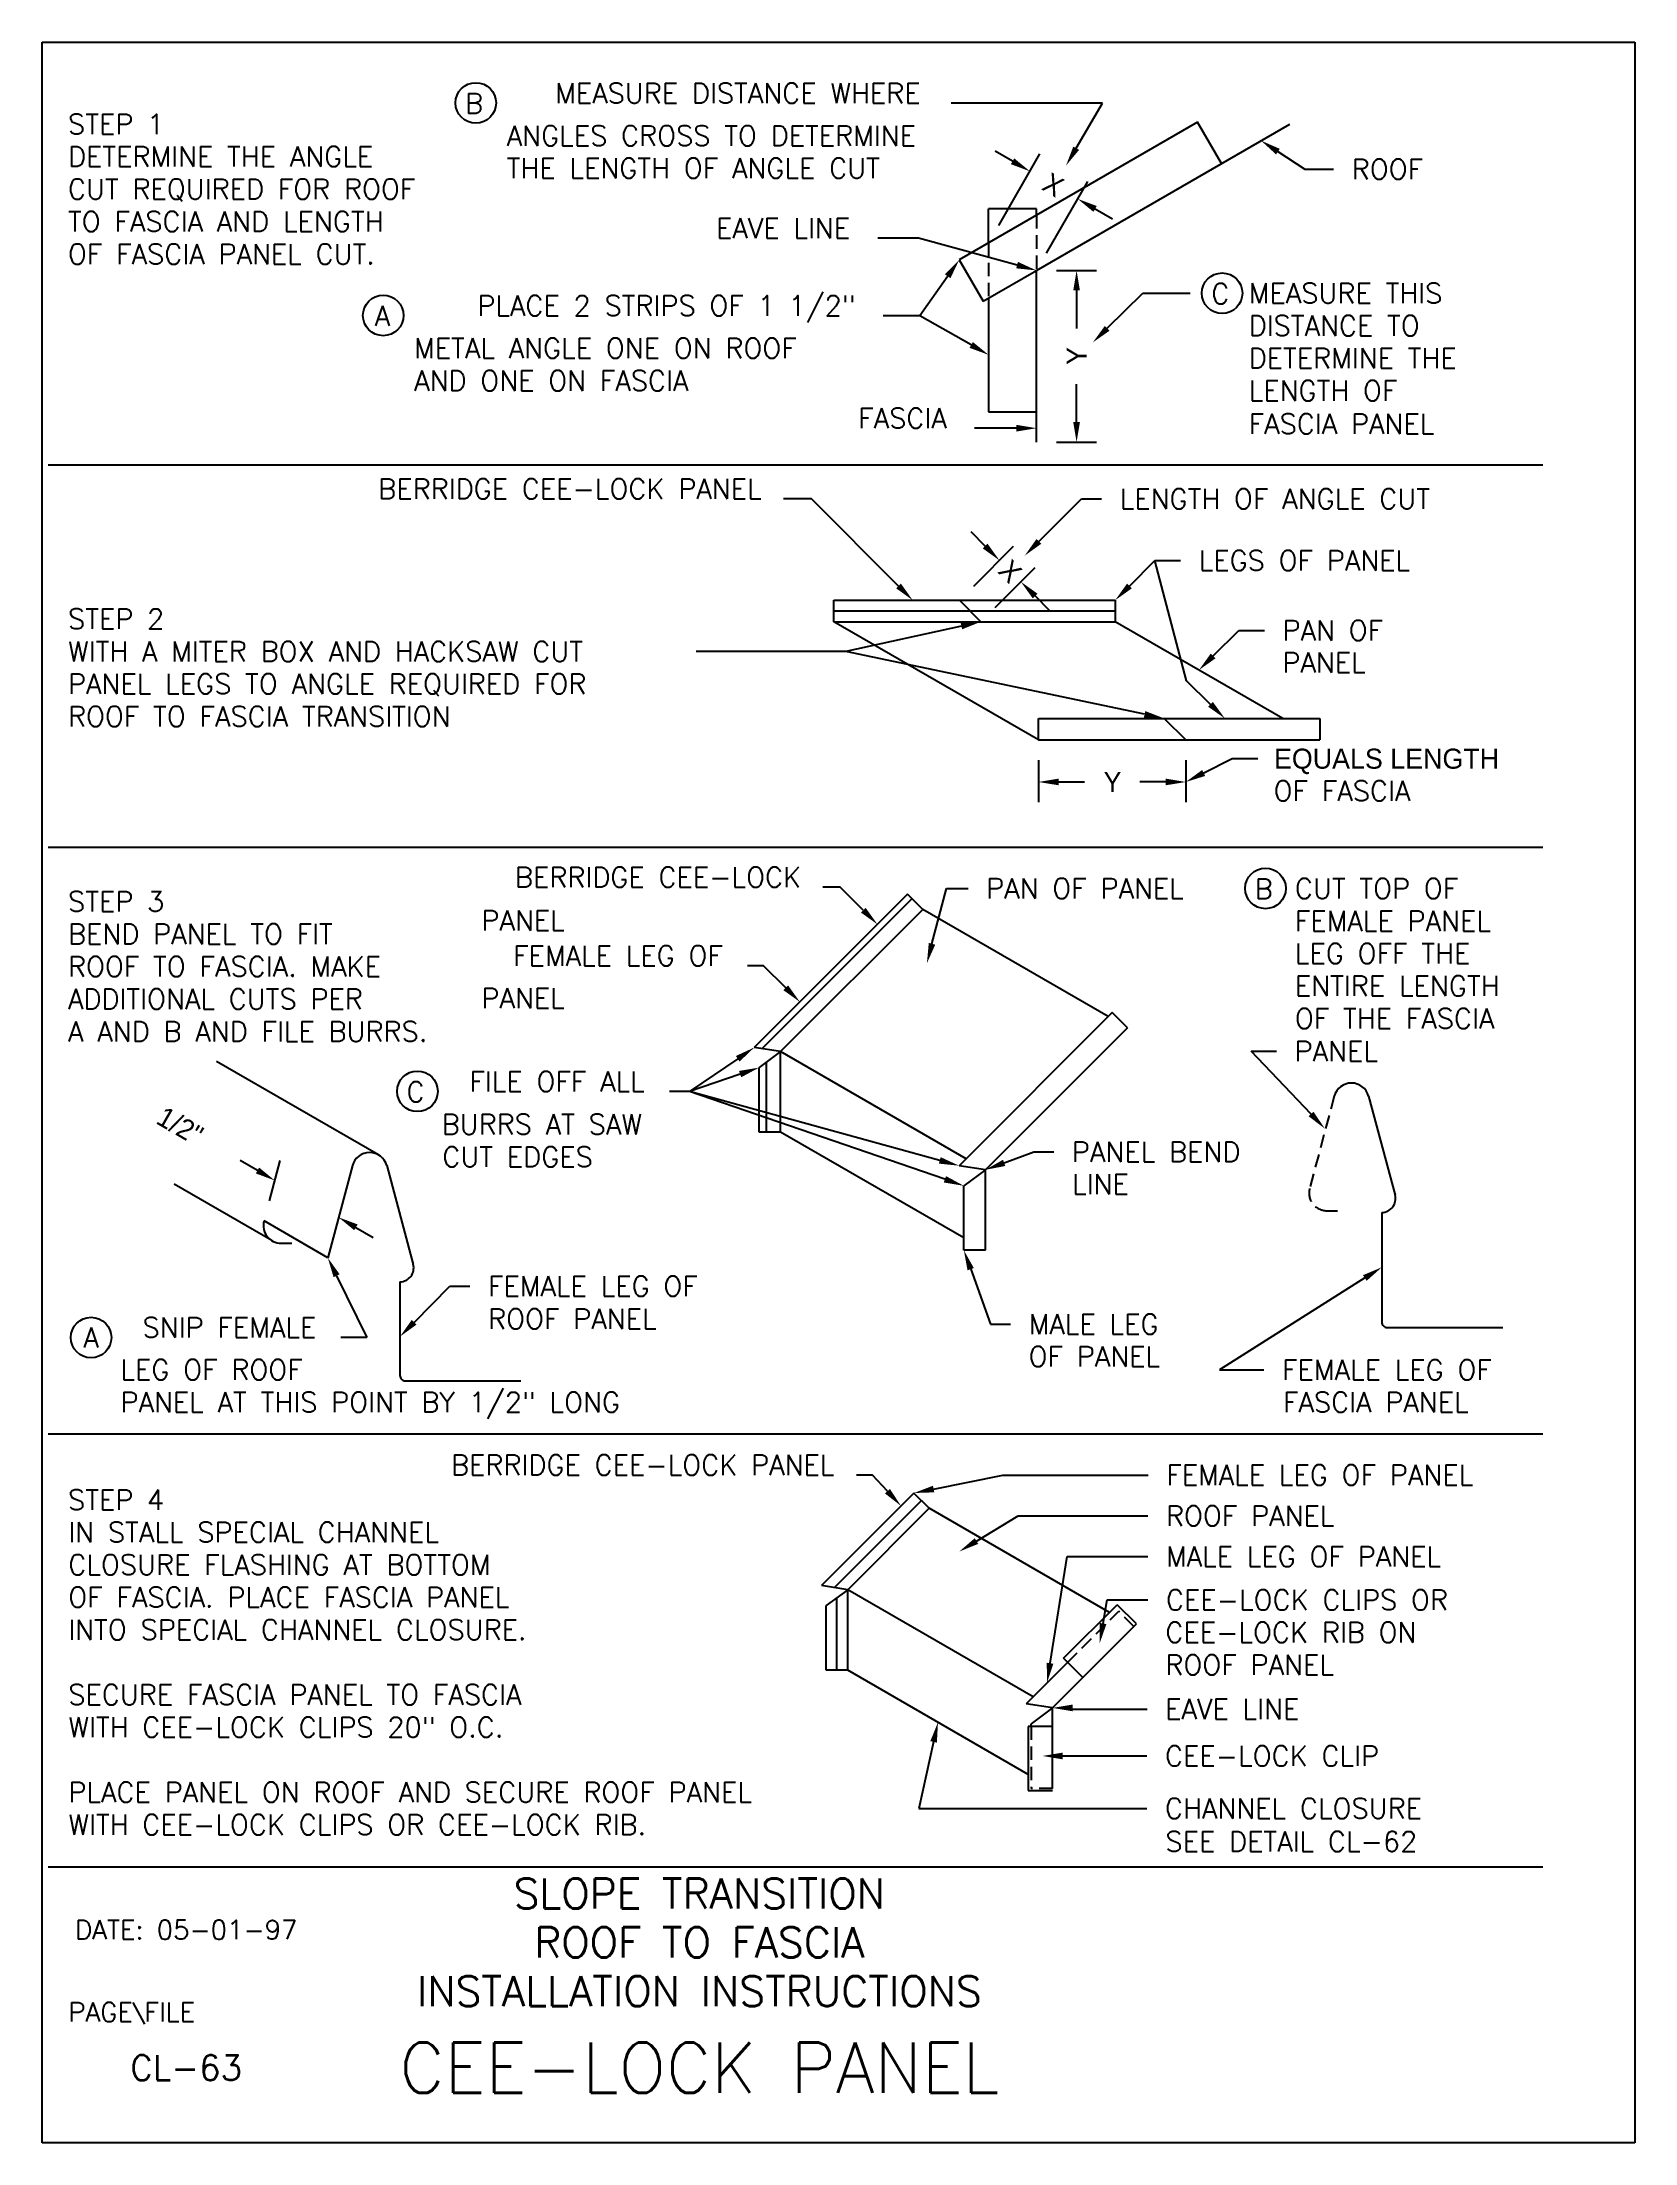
# Model space of a CAD drawing. Extents: x 0 to 41.7, y 0 to 55.
import ezdxf
from ezdxf.enums import TextEntityAlignment as Align

# ---------------------------------------------------------------- set-up
doc = ezdxf.new("R2010")
doc.units = 0
doc.header["$LTSCALE"] = 0.699982
doc.header["$MEASUREMENT"] = 0
doc.linetypes.add('HIDDENX2', pattern=[0.75, 0.5, -0.25])
doc.layers.get('0').update_dxf_attribs({"linetype": 'CONTINUOUS'})
for name, color, linetype in [('BORDER', 7, 'CONTINUOUS'), ('CMP-FLSH', 7, 'CONTINUOUS'), ('DIM-TXT', 7, 'CONTINUOUS')]:
    doc.layers.add(name, color=color, linetype=linetype)
doc.styles.add('ROMANS', font='romans', dxfattribs={"height": 0.525})

msp = doc.modelspace()

# ---------------------------------------------------------------- linework, layer by layer
at = {"color": 5, "linetype": 'CONTINUOUS'}
for p, q in [((0, 0), (0, 54.968)), ((0, 54.968), (41.685, 54.968)), ((41.685, 54.968), (41.685, 0)), ((41.685, 0), (0, 0))]:
    msp.add_line(p, q, dxfattribs=at)
at = {"layer": 'BORDER', "color": 5, "linetype": 'CONTINUOUS'}
msp.add_line((39.272, 7.219), (0.164, 7.219), dxfattribs=at)
at = {"layer": 'CMP-FLSH', "color": 4, "linetype": 'CONTINUOUS'}
for p, q in [((30.241, 52.871), (24.002, 49.269)), ((30.866, 51.788), (30.241, 52.871)), ((24.772, 49.714), (24.772, 50.6)), ((26.022, 50.6), (24.772, 50.6)), ((26.022, 50.435), (26.022, 50.6)), ((24.002, 49.269), (24.627, 48.187)), ((24.627, 48.187), (26.022, 48.992)), ((24.772, 48.27), (24.772, 45.295)), ((24.772, 45.295), (26.022, 45.295))]:
    msp.add_line(p, q, dxfattribs=at)
at = {"layer": 'CMP-FLSH', "color": 1, "linetype": 'CONTINUOUS'}
for p, q in [((26.022, 48.992), (32.653, 52.82)), ((26.022, 44.498), (26.022, 48.992)), ((20.72, 39.801), (20.72, 40.364)), ((20.72, 40.364), (28.083, 40.364)), ((28.083, 40.364), (28.083, 39.801)), ((20.72, 40.082), (28.083, 40.082)), ((26.079, 36.707), (20.72, 39.801)), ((20.72, 39.801), (28.083, 39.801)), ((32.467, 37.27), (28.083, 39.801)), ((26.079, 36.707), (26.079, 37.27)), ((26.079, 37.27), (33.442, 37.27)), ((33.442, 37.27), (33.442, 36.707)), ((26.079, 36.707), (33.442, 36.707)), ((22.647, 32.67), (18.64, 28.662)), ((22.763, 32.554), (18.841, 28.631)), ((23.045, 32.272), (22.647, 32.67)), ((23.045, 32.272), (19.327, 28.555)), ((27.899, 29.47), (23.045, 32.272)), ((28.006, 29.576), (23.998, 25.569)), ((28.404, 29.179), (24.686, 25.461)), ((28.404, 29.179), (28.006, 29.576)), ((19.327, 28.555), (18.64, 28.662)), ((8.803, 25.854), (4.57, 28.298)), ((19.327, 28.555), (18.765, 28.136)), ((18.765, 26.449), (18.765, 28.136)), ((18.957, 26.449), (18.957, 28.279)), ((19.327, 26.449), (19.327, 28.555)), ((24.181, 25.752), (19.327, 28.555)), ((34.713, 27.387), (35.408, 24.8)), ((19.327, 26.449), (18.765, 26.449)), ((24.123, 23.68), (19.327, 26.449)), ((8.123, 25.573), (7.477, 23.161)), ((9.019, 25.573), (9.714, 22.985)), ((24.686, 25.461), (23.998, 25.569)), ((24.686, 25.461), (24.123, 25.043)), ((24.686, 23.355), (24.686, 25.461)), ((6.014, 23.608), (3.46, 25.083)), ((24.123, 23.355), (24.123, 25.043)), ((35.06, 24.346), (35.06, 21.477)), ((7.477, 23.161), (5.809, 24.123)), ((6.258, 23.539), (6.541, 23.539)), ((24.686, 23.355), (24.123, 23.355)), ((9.366, 22.532), (9.366, 20.08)), ((35.201, 21.336), (38.227, 21.336)), ((9.507, 19.94), (12.534, 19.94)), ((22.817, 17.005), (20.396, 14.584)), ((23.016, 16.806), (20.74, 14.53)), ((23.214, 16.607), (21.084, 14.476)), ((23.214, 16.607), (22.817, 17.005)), ((27.935, 13.882), (23.214, 16.607)), ((21.084, 14.476), (20.396, 14.584)), ((21.084, 14.476), (20.521, 14.058)), ((21.084, 12.371), (21.084, 14.476)), ((25.938, 11.674), (21.084, 14.476)), ((20.521, 12.371), (20.521, 14.058)), ((20.802, 12.371), (20.802, 14.267)), ((26.734, 12.681), (28.135, 14.082)), ((28.638, 13.579), (28.135, 14.082)), ((26.442, 11.383), (28.638, 13.579)), ((27.238, 12.178), (26.734, 12.681)), ((21.084, 12.371), (20.521, 12.371)), ((25.808, 9.643), (21.084, 12.371)), ((26.84, 12.576), (25.755, 11.491)), ((26.442, 11.383), (25.755, 11.491)), ((26.442, 11.383), (25.88, 10.965)), ((26.442, 9.277), (26.442, 11.383)), ((26.442, 10.895), (25.808, 10.895)), ((25.808, 10.895), (25.808, 9.219)), ((25.88, 10.895), (25.88, 10.965)), ((25.808, 9.219), (26.442, 9.219))]:
    msp.add_line(p, q, dxfattribs=at)
at = {"layer": 'CMP-FLSH', "color": 9, "linetype": 'HIDDENX2'}
for p, q in [((26.022, 50.435), (26.022, 48.992)), ((24.772, 49.714), (24.772, 48.27)), ((33.816, 27.387), (33.17, 24.975)), ((33.619, 24.391), (33.902, 24.391)), ((26.84, 12.576), (28.175, 13.911)), ((28.573, 13.513), (28.175, 13.911)), ((25.88, 10.895), (25.88, 9.277)), ((26.442, 9.277), (25.88, 9.277))]:
    msp.add_line(p, q, dxfattribs=at)
at = {"layer": 'CMP-FLSH', "color": 3, "linetype": 'CONTINUOUS'}
for p, q in [((24.571, 39.801), (24.008, 40.364)), ((29.367, 37.27), (29.929, 36.707))]:
    msp.add_line(p, q, dxfattribs=at)
at = {"layer": 'CMP-FLSH', "color": 1, "linetype": 'CONTINUOUS'}
for centre, radius, start, end in [((34.265, 27.267), 0.464, 14.9996, 165.0004), ((8.571, 25.452), 0.464, 14.9998, 165.0002), ((35.06, 24.706), 0.36, 269.9989, 15.1782), ((6.258, 24.003), 0.464, 165.0005, 270), ((9.366, 22.892), 0.36, 269.9981, 15.1786), ((35.201, 21.477), 0.141, 179.9989, 270.0027), ((9.507, 20.08), 0.141, 179.9971, 269.999)]:
    msp.add_arc(centre, radius, start, end, dxfattribs=at)
at = {"layer": 'CMP-FLSH', "color": 9, "linetype": 'HIDDENX2'}
msp.add_arc((33.619, 24.855), 0.464, 164.9997, 270.0021, dxfattribs=at)
at = {"layer": 'DIM-TXT', "color": 3, "linetype": 'CONTINUOUS'}
for p, q in [((27.753, 53.366), (23.788, 53.366)), ((27.062, 52.188), (27.753, 53.366)), ((25.398, 51.847), (24.943, 52.11)), ((25.034, 50.168), (26.115, 52.04)), ((32.341, 52.1), (33.047, 51.642)), ((26.284, 49.447), (27.365, 51.318)), ((33.047, 51.642), (33.8, 51.642)), ((27.557, 50.601), (28.012, 50.338)), ((22.94, 49.834), (21.869, 49.834)), ((25.515, 49.13), (22.94, 49.834)), ((26.547, 48.992), (27.598, 48.992)), ((23.7, 48.84), (22.973, 47.807)), ((27.073, 48.467), (27.073, 47.47)), ((27.874, 47.477), (28.807, 48.395)), ((28.807, 48.395), (30.044, 48.395)), ((22.973, 47.807), (22.012, 47.807)), ((24.316, 47.042), (22.973, 47.807)), ((27.073, 45.023), (27.073, 46.02)), ((25.497, 44.864), (24.4, 44.864)), ((26.547, 44.498), (27.598, 44.498)), ((20.14, 43.015), (19.407, 43.015)), ((22.414, 40.735), (20.14, 43.015)), ((26.086, 41.901), (27.201, 43.015)), ((27.201, 43.015), (27.726, 43.015)), ((24.681, 41.779), (24.31, 42.15)), ((24.38, 40.735), (25.424, 41.779)), ((28.455, 40.735), (29.124, 41.403)), ((29.124, 41.403), (29.795, 41.403)), ((24.942, 40.172), (25.986, 41.217)), ((25.986, 40.474), (26.358, 40.103)), ((24.058, 39.688), (21.037, 39.018)), ((30.647, 38.907), (31.316, 39.575)), ((31.316, 39.575), (31.987, 39.575)), ((26.079, 36.182), (26.079, 35.083)), ((29.929, 36.182), (29.929, 35.083)), ((26.604, 35.608), (27.279, 35.608)), ((29.404, 35.608), (28.729, 35.608)), ((20.889, 32.855), (20.436, 32.855)), ((21.49, 32.255), (20.889, 32.855)), ((23.289, 31.374), (23.671, 32.824)), ((23.671, 32.824), (24.232, 32.824)), ((18.884, 30.8), (18.461, 30.8)), ((19.46, 30.225), (18.884, 30.8)), ((18.206, 28.367), (16.944, 27.508)), ((33.207, 26.921), (31.64, 28.565)), ((31.64, 28.565), (32.303, 28.565)), ((16.944, 27.508), (16.419, 27.508)), ((18.268, 27.965), (16.944, 27.508)), ((23.627, 25.213), (16.944, 27.508)), ((23.492, 25.708), (16.944, 27.508)), ((25.178, 25.643), (25.95, 25.93)), ((25.95, 25.93), (26.475, 25.93)), ((5.638, 25.443), (5.183, 25.706)), ((5.95, 24.648), (6.233, 25.706)), ((8.215, 23.956), (8.669, 23.693)), ((7.709, 22.69), (8.504, 21.075)), ((24.302, 22.861), (24.822, 21.422)), ((34.616, 22.631), (30.811, 20.229)), ((9.736, 21.47), (10.673, 22.416)), ((10.673, 22.416), (11.198, 22.416)), ((8.504, 21.075), (7.821, 21.075)), ((24.822, 21.422), (25.347, 21.422)), ((30.811, 20.229), (31.976, 20.229)), ((21.735, 17.476), (21.311, 17.476)), ((22.123, 17.053), (21.735, 17.476)), ((23.331, 17.109), (25.14, 17.476)), ((25.14, 17.476), (28.947, 17.476)), ((24.454, 15.748), (25.541, 16.409)), ((25.541, 16.409), (28.938, 16.409)), ((26.38, 12.552), (26.823, 15.342)), ((26.823, 15.342), (28.938, 15.342)), ((27.767, 13.591), (27.874, 14.208)), ((27.874, 14.208), (28.938, 14.208)), ((26.971, 11.353), (28.917, 11.353)), ((23.332, 10.494), (22.944, 8.755)), ((26.708, 10.125), (28.913, 10.125)), ((22.944, 8.755), (28.911, 8.755))]:
    msp.add_line(p, q, dxfattribs=at)
at = {"layer": 'DIM-TXT', "color": 5, "linetype": 'CONTINUOUS'}
for p, q in [((0.164, 43.904), (39.272, 43.904)), ((0.164, 33.903), (39.272, 33.903)), ((0.164, 18.557), (39.272, 18.557))]:
    msp.add_line(p, q, dxfattribs=at)
at = {"layer": 'DIM-TXT', "color": 3, "linetype": 'CONTINUOUS', "extrusion": (0, 0, -1), "flags": 128}
for points in [[(-30.579, 37.638), (-29.952, 38.255), (-29.124, 41.403)], [(-30.399, 35.843), (-31.147, 36.218), (-31.813, 36.218)]]:
    msp.add_lwpolyline(points, dxfattribs=at)
at = {"layer": 'DIM-TXT', "color": 3, "linetype": 'CONTINUOUS', "flags": 128}
msp.add_lwpolyline([(28.853, 37.378), (21.037, 39.018), (17.118, 39.018)], dxfattribs=at)
at = {"layer": 'DIM-TXT', "color": 3, "linetype": 'CONTINUOUS'}
for centre in [(11.351, 53.373), (30.881, 48.395), (8.929, 47.814), (32.016, 32.824), (9.823, 27.514), (1.284, 21.072)]:
    msp.add_circle(centre, 0.531, dxfattribs=at)
for points in [[(27.138, 52.144), (26.987, 52.232), (26.796, 51.735)], [(32.293, 52.027), (32.389, 52.173), (31.901, 52.386)], [(25.441, 51.923), (25.354, 51.772), (25.852, 51.585)], [(27.601, 50.677), (27.513, 50.525), (27.102, 50.863)], [(23.629, 48.89), (23.772, 48.789), (24.002, 49.269)], [(25.538, 49.215), (25.492, 49.046), (26.022, 48.992)], [(26.985, 48.467), (27.16, 48.467), (27.073, 48.992)], [(27.935, 47.414), (27.812, 47.539), (27.499, 47.109)], [(24.359, 47.118), (24.272, 46.966), (24.772, 46.782)], [(25.497, 44.951), (25.497, 44.776), (26.022, 44.864)], [(26.985, 45.023), (27.16, 45.023), (27.073, 44.498)], [(24.743, 41.841), (24.619, 41.717), (25.053, 41.408)], [(26.148, 41.84), (26.024, 41.963), (25.715, 41.53)], [(22.476, 40.797), (22.352, 40.674), (22.784, 40.364)], [(26.048, 40.536), (25.924, 40.412), (25.615, 40.845)], [(28.517, 40.673), (28.393, 40.797), (28.083, 40.364)], [(30.709, 38.845), (30.585, 38.969), (30.275, 38.536)], [(26.604, 35.696), (26.604, 35.521), (26.079, 35.608)], [(29.404, 35.696), (29.404, 35.521), (29.929, 35.608)], [(21.552, 32.317), (21.428, 32.193), (21.861, 31.884)], [(23.374, 31.352), (23.205, 31.396), (23.156, 30.866)], [(19.522, 30.287), (19.398, 30.163), (19.831, 29.854)], [(18.156, 28.439), (18.255, 28.295), (18.64, 28.662)], [(18.24, 28.048), (18.297, 27.882), (18.765, 28.136)], [(33.27, 26.981), (33.144, 26.861), (33.569, 26.541)], [(5.682, 25.519), (5.594, 25.367), (6.093, 25.181)], [(23.515, 25.792), (23.469, 25.623), (23.998, 25.569)], [(23.655, 25.296), (23.598, 25.13), (24.123, 25.043)], [(25.208, 25.561), (25.148, 25.725), (24.686, 25.461)], [(8.258, 24.032), (8.171, 23.88), (7.76, 24.218)], [(7.63, 22.651), (7.787, 22.729), (7.477, 23.161)], [(24.219, 22.831), (24.384, 22.891), (24.123, 23.355)], [(34.569, 22.705), (34.663, 22.557), (35.06, 22.911)], [(9.798, 21.409), (9.674, 21.532), (9.366, 21.097)], [(22.188, 17.112), (22.059, 16.994), (22.478, 16.667)], [(23.349, 17.023), (23.314, 17.195), (22.817, 17.005)], [(24.499, 15.673), (24.408, 15.823), (24.005, 15.475)], [(27.853, 13.576), (27.681, 13.606), (27.678, 13.074)], [(26.466, 12.538), (26.293, 12.565), (26.297, 12.033)], [(23.246, 10.513), (23.417, 10.475), (23.446, 11.007)], [(26.967, 11.295), (26.967, 11.47), (26.442, 11.383)], [(26.708, 10.038), (26.708, 10.213), (26.183, 10.125)]]:
    msp.add_solid(points, dxfattribs=at)
at = {"layer": 'DIM-TXT', "color": 3, "linetype": 'CONTINUOUS', "extrusion": (0, 0, -1)}
for points in [[(-24.039, 39.773), (-24.571, 39.801), (-24.077, 39.602)], [(-28.871, 37.463), (-29.367, 37.27), (-28.835, 37.292)], [(-30.64, 37.701), (-30.953, 37.27), (-30.518, 37.576)], [(-30.438, 35.765), (-29.929, 35.608), (-30.36, 35.922)]]:
    msp.add_solid(points, dxfattribs=at)

# ---------------------------------------------------------------- texts
at = {"layer": 'BORDER', "color": 3, "linetype": 'CONTINUOUS', "style": 'ROMANS'}
for s, p in [('SLOPE TRANSITION', (17.201, 6.131)), ('ROOF TO FASCIA', (17.201, 4.856)), ('INSTALLATION INSTRUCTIONS', (17.201, 3.581))]:
    msp.add_text(s, height=0.7875, dxfattribs=at).set_placement(p, align=Align.CENTER)
msp.add_text('DATE: 05-01-97', height=0.49928, dxfattribs=at).set_placement((3.773, 5.578), align=Align.MIDDLE)
msp.add_text('PAGE\\FILE', height=0.4993, dxfattribs=at).set_placement((0.689, 3.176))
at = {"layer": 'BORDER', "color": 2, "linetype": 'CONTINUOUS', "style": 'ROMANS'}
msp.add_text('CL-63', height=0.6562, dxfattribs=at).set_placement((3.773, 1.969), align=Align.MIDDLE)
at = {"layer": 'BORDER', "color": 5, "style": 'ROMANS'}
msp.add_text('CEE-LOCK PANEL', height=1.3125, dxfattribs=at).set_placement((17.201, 1.969), align=Align.MIDDLE)
at = {"layer": 'DIM-TXT', "color": 3, "linetype": 'CONTINUOUS', "style": 'ROMANS'}
for s, p in [('MEASURE DISTANCE WHERE', (22.991, 53.366)), ('EAVE LINE', (21.146, 49.834)), ('PLACE 2 STRIPS OF 1 1/2"', (21.289, 47.807)), ('FASCIA', (23.676, 44.864)), ('BERRIDGE CEE-LOCK PANEL', (18.832, 43.015)), ('BERRIDGE CEE-LOCK', (19.866, 32.855)), ('FEMALE LEG OF', (17.817, 30.8)), ('FILE OFF ALL', (15.774, 27.508)), ('SNIP FEMALE', (7.176, 21.075)), ('BERRIDGE CEE-LOCK PANEL', (20.737, 17.476))]:
    msp.add_text(s, height=0.525, dxfattribs=at).set_placement(p, align=Align.RIGHT)
for s, p in [('B', (11.066, 53.099)), ('ANGLES CROSS TO DETERMINE', (12.16, 52.254)), ('THE LENGTH OF ANGLE CUT', (12.16, 51.404)), ('ROOF', (34.272, 51.379)), ('C', (30.597, 48.121)), ('MEASURE THIS', (31.579, 48.133)), ('A', (8.704, 47.54)), ('DISTANCE TO', (31.575, 47.284)), ('METAL ANGLE ONE ON ROOF', (9.737, 46.695)), ('DETERMINE THE', (31.575, 46.434)), ('AND ONE ON FASCIA', (9.737, 45.845)), ('LENGTH OF', (31.575, 45.584)), ('FASCIA PANEL', (31.575, 44.715)), ('LENGTH OF ANGLE CUT', (28.199, 42.753)), ('LEGS OF PANEL', (30.267, 41.14)), ('PAN OF', (32.46, 39.312)), ('PANEL', (32.457, 38.47)), ('OF FASCIA', (32.229, 35.112)), ('PAN OF PANEL', (24.704, 32.561)), ('B', (31.731, 32.55)), ('CUT TOP OF', (32.785, 32.559)), ('PANEL', (11.497, 31.722)), ('FEMALE PANEL', (32.785, 31.709)), ('LEG OFF THE ', (32.785, 30.859)), ('ENTIRE LENGTH', (32.785, 30.009)), ('PANEL', (11.497, 29.686)), ('OF THE FASCIA', (32.785, 29.159)), ('C', (9.538, 27.24)), ('BURRS AT SAW', (10.457, 26.388)), ('CUT EDGES', (10.476, 25.538)), ('PANEL BEND', (26.948, 25.667)), ('LINE', (26.954, 24.826)), ('FEMALE LEG OF', (11.67, 22.154)), ('ROOF PANEL', (11.673, 21.3)), ('MALE LEG', (25.82, 21.159)), ('LEG OF ROOF', (2.052, 19.969)), ('OF PANEL', (25.817, 20.316)), ('PANEL AT THIS POINT BY 1/2" LONG', (2.052, 19.119)), ('FASCIA PANEL', (32.473, 19.119)), ('FEMALE LEG OF PANEL', (29.419, 17.214)), ('ROOF PANEL', (29.411, 16.146)), ('MALE LEG OF PANEL', (29.411, 15.079)), ('CEE-LOCK CLIPS OR', (29.411, 13.945)), ('CEE-LOCK RIB ON', (29.396, 13.097)), ('ROOF PANEL', (29.396, 12.247)), ('EAVE LINE', (29.389, 11.091)), ('CEE-LOCK CLIP', (29.386, 9.863)), ('CHANNEL CLOSURE', (29.384, 8.492)), ('SEE DETAIL CL-62', (29.396, 7.624))]:
    msp.add_text(s, height=0.525, dxfattribs=at).set_placement(p)
at = {"layer": 'DIM-TXT', "color": 4, "linetype": 'CONTINUOUS', "style": 'ROMANS'}
for s, p in [('STEP 1', (0.679, 52.558)), ('DETERMINE THE ANGLE', (0.679, 51.708)), ('CUT REQUIRED FOR ROOF', (0.679, 50.858)), ('TO FASCIA AND LENGTH', (0.679, 50.008)), ('OF FASCIA PANEL CUT.', (0.679, 49.158)), ('STEP 2', (0.679, 39.611)), ('WITH A MITER BOX AND HACKSAW CUT', (0.679, 38.761)), ('PANEL LEGS TO ANGLE REQUIRED FOR', (0.679, 37.911)), ('ROOF TO FASCIA TRANSITION', (0.679, 37.061)), ('STEP 3', (0.679, 32.218)), ('BEND PANEL TO FIT', (0.679, 31.368)), ('ROOF TO FASCIA. MAKE', (0.679, 30.518)), ('ADDITIONAL CUTS PER', (0.679, 29.668)), ('A AND B AND FILE BURRS.', (0.679, 28.818)), ('STEP 4', (0.679, 16.563)), ('IN STALL SPECIAL CHANNEL', (0.688, 15.716)), ('CLOSURE FLASHING AT BOTTOM', (0.688, 14.866)), ('OF FASCIA. PLACE FASCIA PANEL', (0.688, 14.016)), ('INTO SPECIAL CHANNEL CLOSURE.', (0.688, 13.166)), ('SECURE FASCIA PANEL TO FASCIA', (0.688, 11.466)), ('WITH CEE-LOCK CLIPS 20" O.C.', (0.688, 10.616)), ('PLACE PANEL ON ROOF AND SECURE ROOF PANEL', (0.688, 8.916)), ('WITH CEE-LOCK CLIPS OR CEE-LOCK RIB.', (0.688, 8.066))]:
    msp.add_text(s, height=0.525, dxfattribs=at).set_placement(p)
at = {"layer": 'DIM-TXT', "color": 3, "linetype": 'CONTINUOUS'}
for s, rotation, p in [('X', 330, (26.129, 51.122)), ('Y', 90, (27.335, 46.52)), ('X', 315, (24.987, 41.102)), ('1/2"', 330.0001, (2.952, 26.691))]:
    msp.add_text(s, height=0.525, rotation=rotation, dxfattribs=at).set_placement(p)
for s, p in [('EQUALS LENGTH', (32.238, 35.955)), ('Y', (27.779, 35.346))]:
    msp.add_text(s, height=0.525, dxfattribs=at).set_placement(p)
at = {"layer": 'DIM-TXT', "color": 3, "linetype": 'CONTINUOUS', "style": 'ROMANS'}
for s, p in [('PANEL', (32.776, 28.303)), ('FEMALE LEG OF', (32.449, 19.966))]:
    msp.add_text(s, height=0.525, rotation=360, dxfattribs=at).set_placement(p)
msp.add_text('A', height=0.525, dxfattribs=at).set_placement((1.284, 21.072), align=Align.MIDDLE)

doc.saveas('drawing.dxf')
